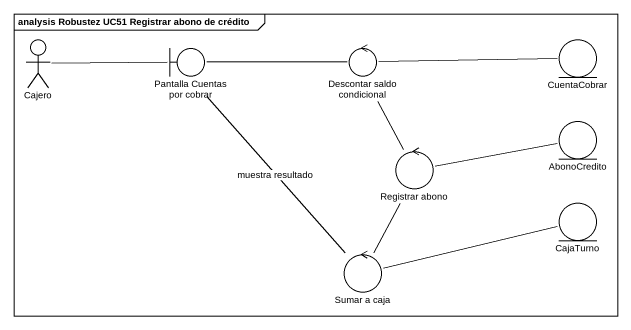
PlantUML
@startuml
mainframe analysis Robustez UC51 Registrar abono de crédito
actor Cajero
boundary "Pantalla Cuentas por cobrar" as Pantalla_Cuentas_por_cobrar
control "Descontar saldo condicional" as Descontar_saldo_condicional
entity CuentaCobrar
entity AbonoCredito
control "Registrar abono" as Registrar_abono
entity CajaTurno
control "Sumar a caja" as Sumar_a_caja
Cajero -right- Pantalla_Cuentas_por_cobrar
Pantalla_Cuentas_por_cobrar -right- Descontar_saldo_condicional
Descontar_saldo_condicional -right- CuentaCobrar
Descontar_saldo_condicional -- Registrar_abono
Registrar_abono -right- AbonoCredito
Registrar_abono -- Sumar_a_caja
Sumar_a_caja -up- Pantalla_Cuentas_por_cobrar : muestra resultado
Sumar_a_caja -right- CajaTurno
@enduml
